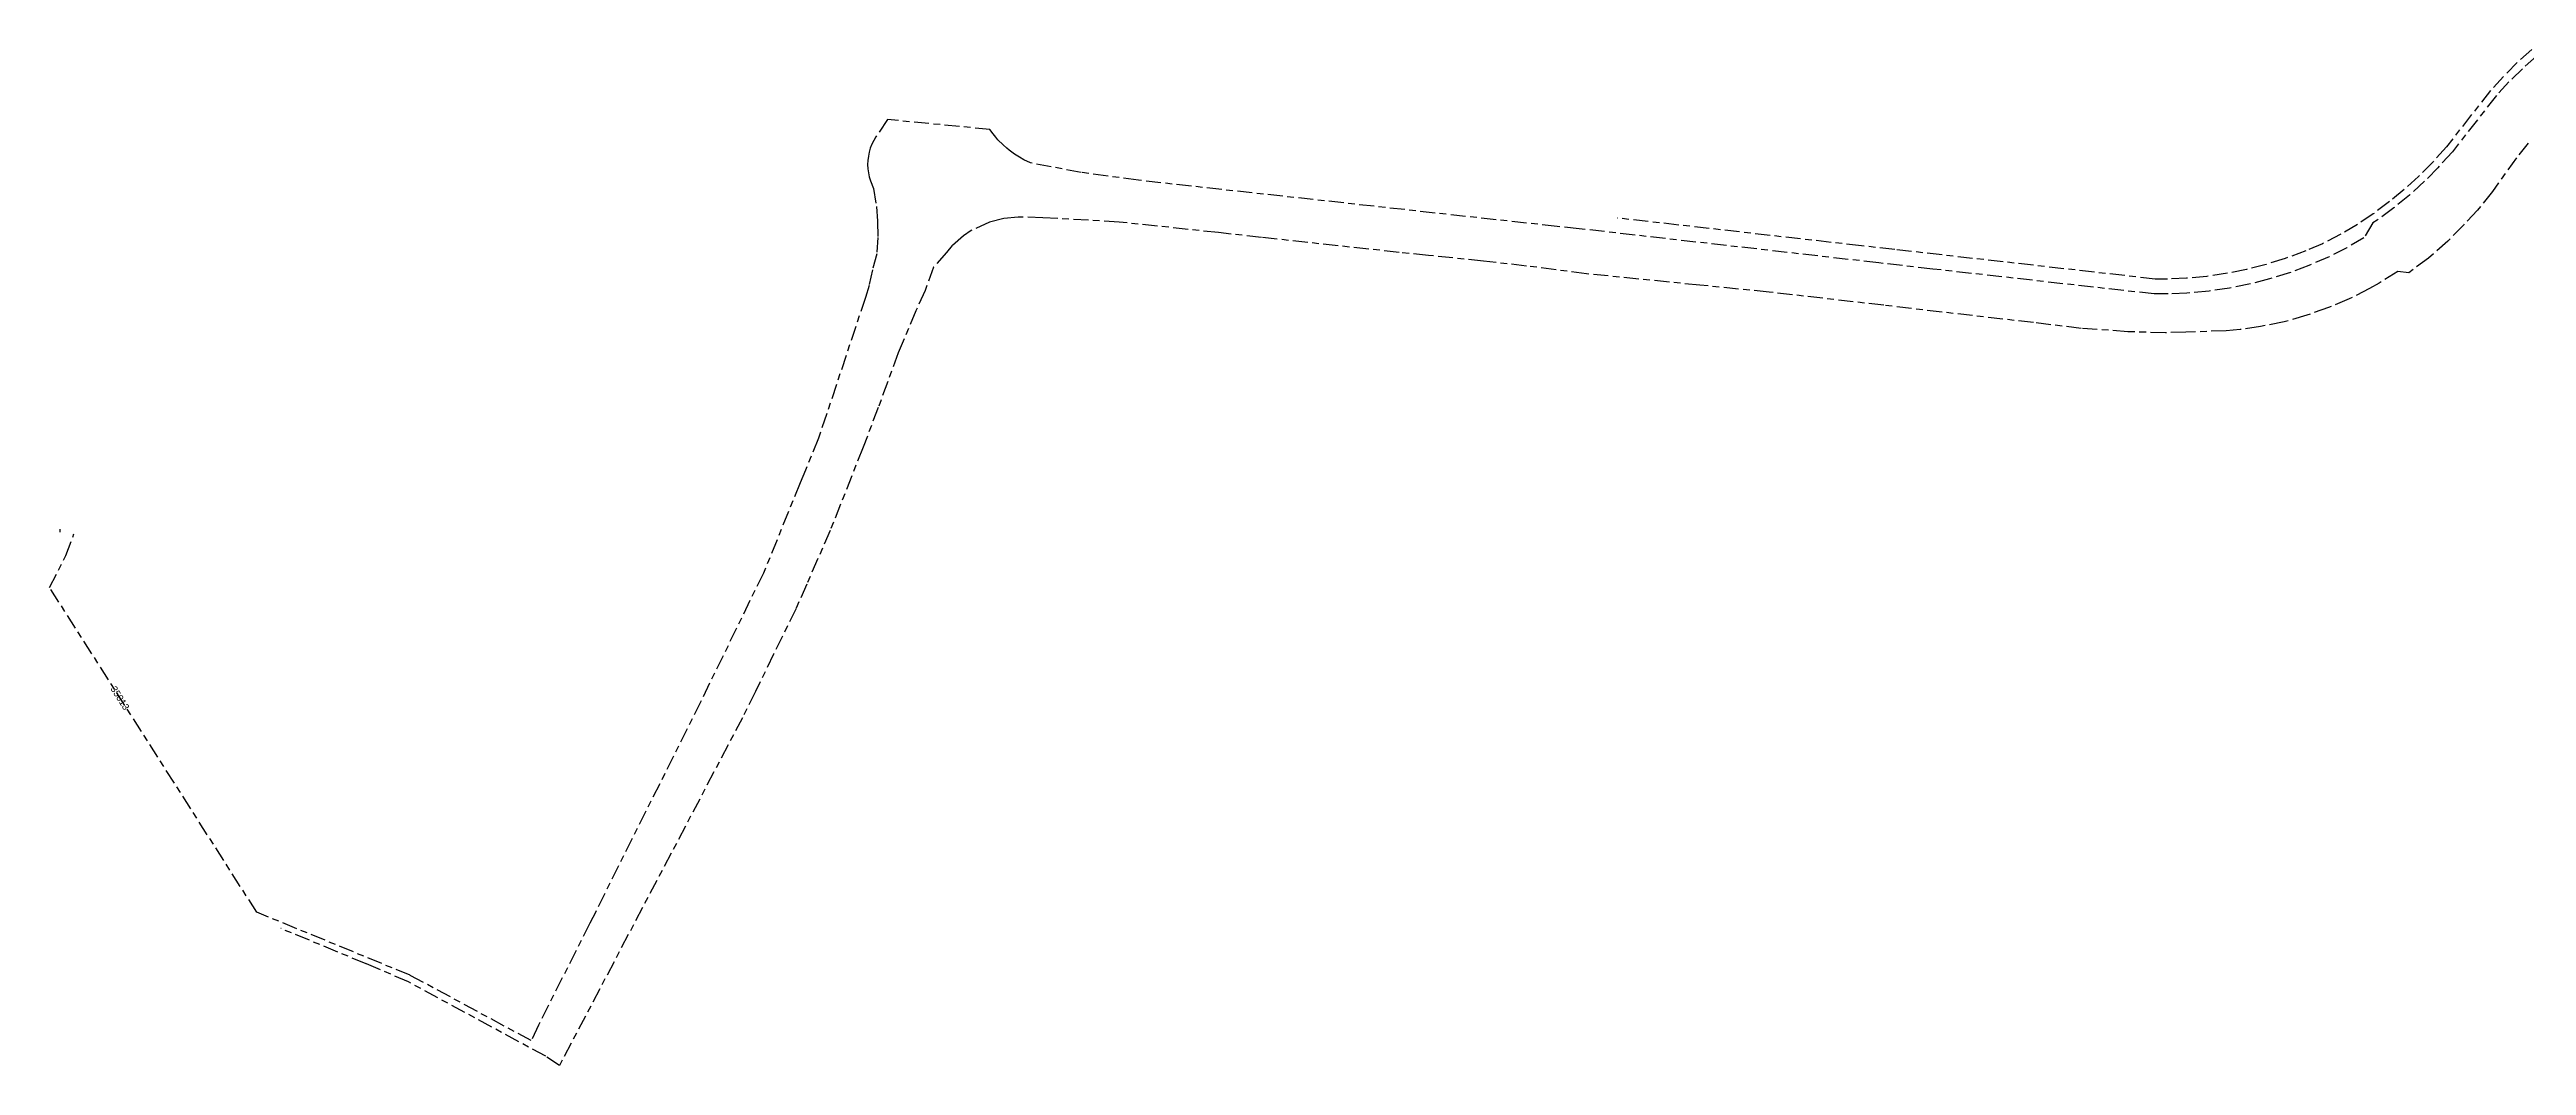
# Model space of a CAD drawing. Header units: metres. Extents: x 307322 to 308805, y 6255611 to 6257083.
# Drawn here: x 307322 to 307985, y 6256070 to 6256342 of the extents above; entities that cross this region are included whole.
import ezdxf

# ---------------------------------------------------------------- set-up
doc = ezdxf.new("R2010")
doc.units = ezdxf.units.M
doc.linetypes.add('Cable Exist UG', pattern=[8.2, 4, -1.2, 1.8, -1.2])
doc.layers.add('Mains_HV_EXT', color=7, linetype='Continuous')
doc.layers.add('Mains_HV_MOD', color=3, linetype='Continuous')
doc.styles.get("Standard").update_dxf_attribs({"font": 'arial.ttf'})

msp = doc.modelspace()

# ---------------------------------------------------------------- linework, layer by layer
at = {"layer": 'Mains_HV_EXT', "linetype": 'Cable Exist UG'}
for points in [[(307985.95, 6256342.05), (307982.11, 6256338.54), (307978.44, 6256334.84), (307974.96, 6256331.07), (307963.16, 6256316.05), (307959.57, 6256312.02), (307955.67, 6256308.07), (307951.83, 6256304.59), (307947.94, 6256301.35), (307943.58, 6256298.05), (307939.32, 6256295.23), (307934.91, 6256292.6), (307930.03, 6256290.06), (307925.53, 6256288.17), (307920.01, 6256286.13), (307914.92, 6256284.56), (307909.65, 6256283.19), (307904.58, 6256282.18), (307899.09, 6256281.35), (307893.6, 6256280.85), (307888.52, 6256280.63), (307885.28, 6256280.62), (307815.57, 6256288.52), (307806.69, 6256289.52), (307806.69, 6256289.52), (307741.47, 6256296.95)], [(307984.99, 6256317), (307981.87, 6256313.1), (307975.46, 6256304.09), (307971.46, 6256299.07), (307967.77, 6256295.12), (307963.57, 6256290.8), (307958.39, 6256286.25), (307953.08, 6256282.3), (307950.11, 6256282.64), (307945.14, 6256279.57), (307945.14, 6256279.57), (307942.57, 6256278.07), (307937.11, 6256275.3), (307931.58, 6256272.98), (307925.78, 6256270.93), (307919.77, 6256269.18), (307913.4, 6256267.91), (307907.94, 6256267.1), (307904.23, 6256266.81), (307893.45, 6256266.4), (307887.99, 6256266.26), (307877.94, 6256266.53), (307865.49, 6256267.44), (307852.68, 6256268.96), (307812.64, 6256273.6), (307781.97, 6256277.14), (307763.45, 6256278.99), (307733.12, 6256282.04), (307717.09, 6256284.12), (307705.57, 6256285.44), (307690.83, 6256286.94), (307683.02, 6256287.75), (307646.24, 6256291.76), (307634.7, 6256293.05), (307608.09, 6256295.89), (307587.68, 6256297.02), (307581.08, 6256297.23), (307577.25, 6256296.85), (307573.43, 6256295.86), (307568.58, 6256293.61), (307566.53, 6256292.22), (307563.49, 6256289.58), (307561.96, 6256287.76), (307558.49, 6256283.79), (307556.2, 6256277.6), (307553.77, 6256272.16), (307549.04, 6256260.9), (307543.69, 6256246.3), (307539.65, 6256235.62), (307530.84, 6256213.35), (307524.57, 6256199.01), (307521.69, 6256192.46), (307515.69, 6256180.24), (307510.84, 6256170.25), (307507.38, 6256163.25), (307507.38, 6256163.25), (307458.41, 6256070.19), (307454.74, 6256072.64), (307418.05, 6256092.53), (307406.69, 6256097.42), (307383.91, 6256106.83)], [(307324.9, 6256212.86), (307324.9, 6256213.66)]]:
    msp.add_lwpolyline(points, dxfattribs=at)
at = {"layer": 'Mains_HV_MOD', "linetype": 'Cable Exist UG'}
msp.add_lwpolyline([(307987.24, 6256340.25), (307983.47, 6256336.92), (307979.87, 6256333.36), (307976.5, 6256329.74), (307964.73, 6256314.66), (307960.87, 6256310.41), (307957.27, 6256306.78), (307953.24, 6256303.08), (307949.09, 6256299.67), (307944.66, 6256296.4), (307943.5, 6256295.63), (307941.1, 6256291.68), (307941.1, 6256291.68), (307936.53, 6256289.02), (307931.78, 6256286.61), (307926.35, 6256284.25), (307921.46, 6256282.42), (307915.79, 6256280.67), (307910.7, 6256279.34), (307905.15, 6256278.22), (307899.7, 6256277.4), (307893.72, 6256276.86), (307888.71, 6256276.63), (307885.01, 6256276.63), (307825.78, 6256283.31), (307811.29, 6256284.96), (307811.29, 6256284.96), (307731.21, 6256294.08), (307725.25, 6256294.7), (307725.25, 6256294.7), (307613.27, 6256307.05), (307597.99, 6256309.16), (307584.4, 6256311.69), (307582.65, 6256312.57), (307581.45, 6256313.23), (307580.16, 6256314.05), (307578.75, 6256315.09), (307578.08, 6256315.63), (307577.13, 6256316.5), (307575.72, 6256317.92), (307575.14, 6256318.57), (307574.43, 6256319.45), (307573.56, 6256320.66), (307546.15, 6256323.3), (307546.15, 6256323.3), (307543.04, 6256318.65), (307542.47, 6256317.69), (307541.99, 6256316.68), (307541.56, 6256315.64), (307541.26, 6256314.59), (307541.04, 6256313.5), (307540.89, 6256312.38), (307540.85, 6256311.27), (307540.9, 6256310.15), (307541.04, 6256309.05), (307541.26, 6256308.01), (307541.6, 6256306.95), (307542.43, 6256304.88), (307543.2, 6256300.08), (307543.53, 6256295.99), (307543.58, 6256291.77), (307543.28, 6256287.39), (307542.17, 6256283.09), (307541.23, 6256278.89), (307540.26, 6256275.73), (307527.71, 6256238.01), (307524.21, 6256229.48), (307522.81, 6256226.06), (307522.81, 6256226.06), (307512.97, 6256201.94), (307496.22, 6256167.6), (307468.11, 6256111.34), (307466.58, 6256108.26), (307466.58, 6256108.26), (307452.8, 6256081), (307450.89, 6256076.84), (307418.48, 6256094.32), (307377.45, 6256111.2), (307322.02, 6256198.13), (307326.4, 6256206.68), (307328.56, 6256212.41)], dxfattribs=at)

# ---------------------------------------------------------------- texts
at = {"layer": 'Mains_HV_EXT'}
msp.add_text('35013', height=1.8, rotation=302.52144, dxfattribs=at).set_placement((307338.23, 6256170.99))

doc.saveas('drawing.dxf')
